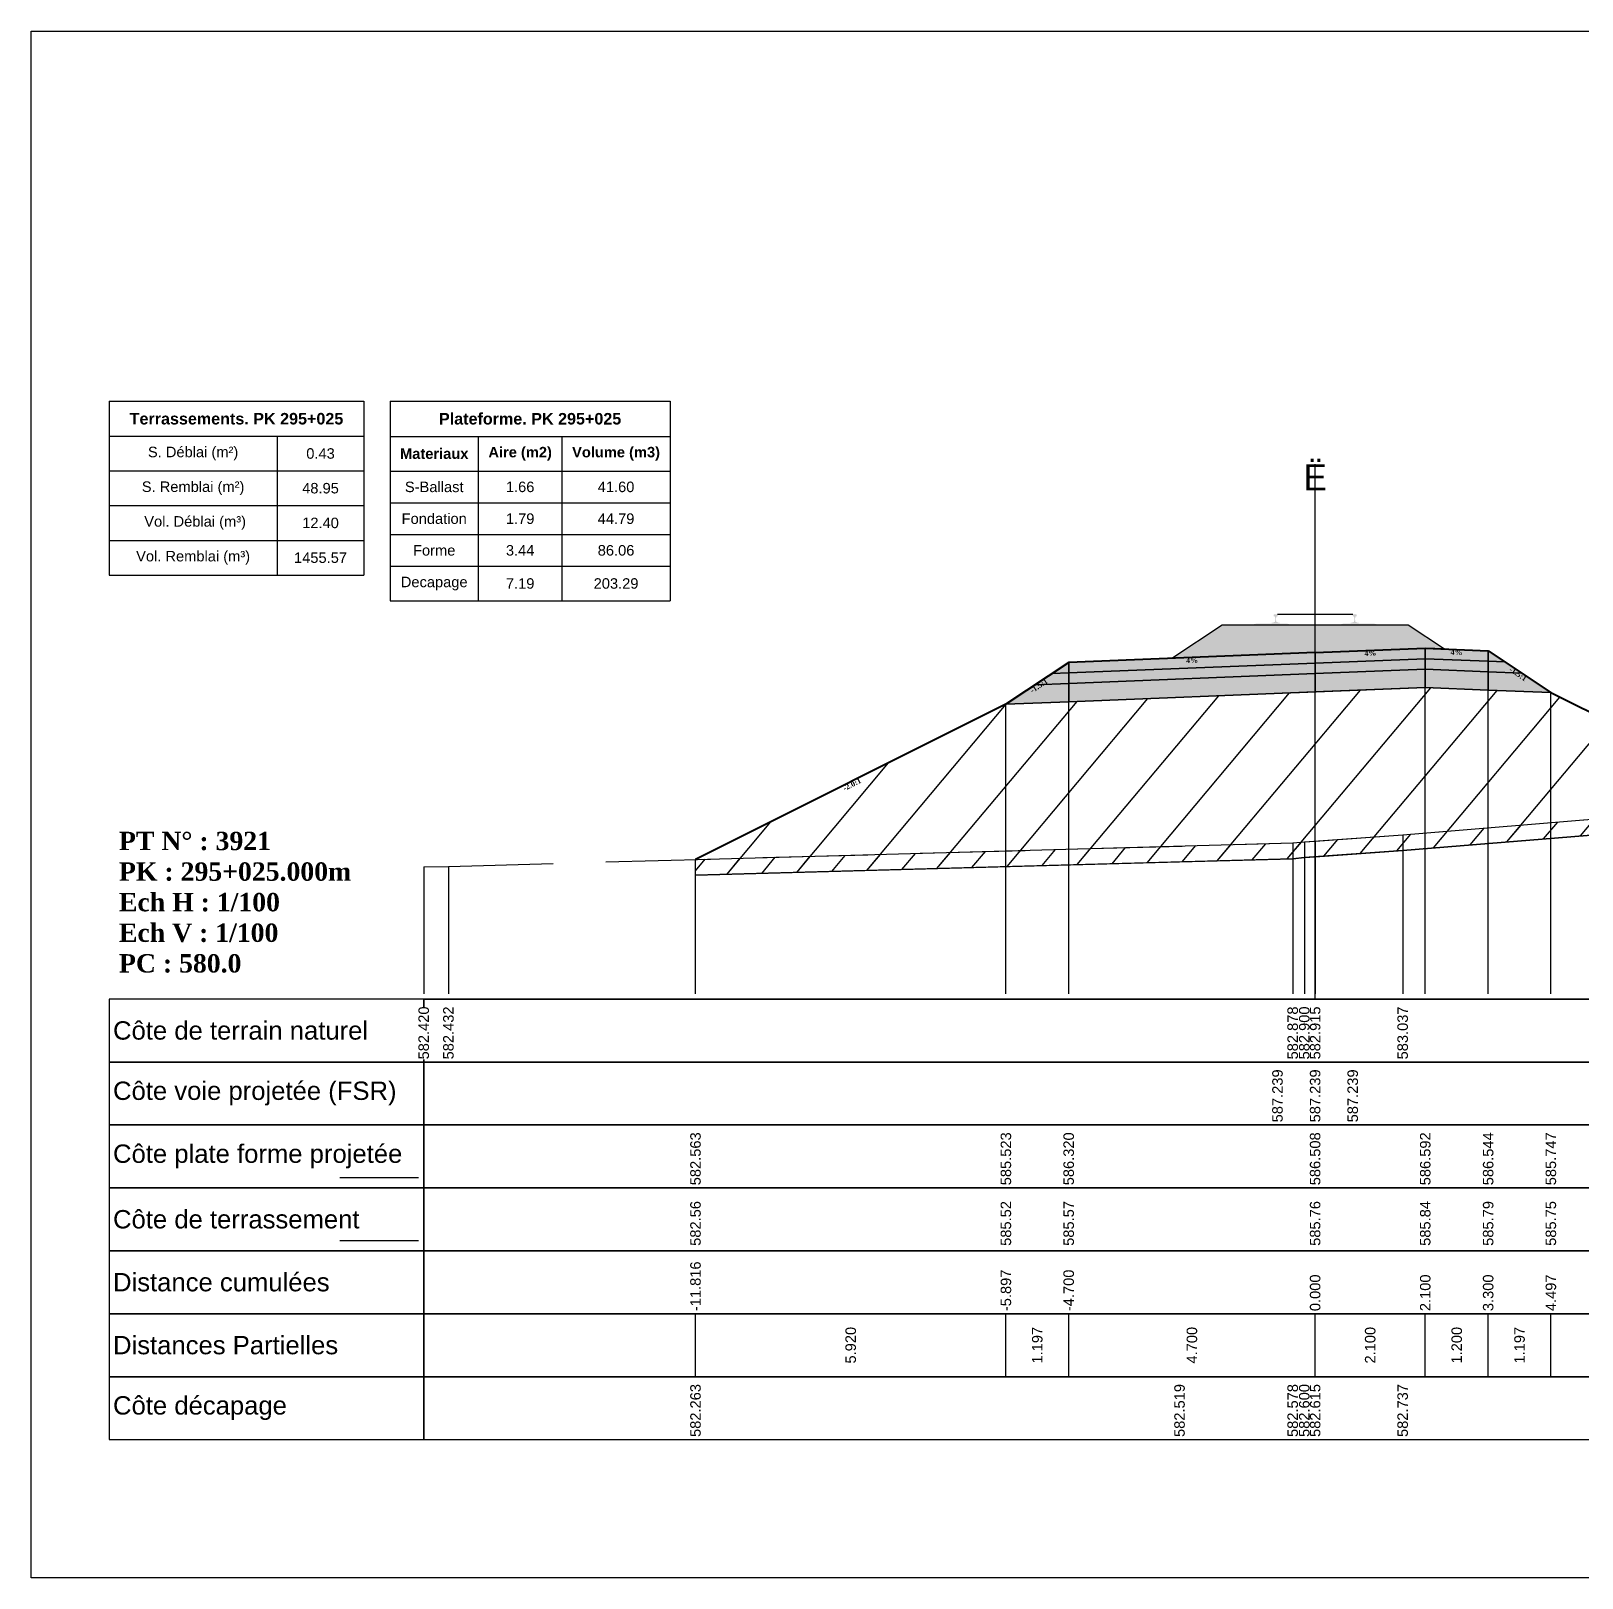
# Model space of a CAD drawing. Header units: millimetres. Extents: x 2762 to 3076, y 916 to 3305.
# Drawn here: x 2873.89 to 2903.47, y 1381.65 to 1411.15 of the extents above; entities that cross this region are included whole.
import ezdxf

# ---------------------------------------------------------------- set-up
doc = ezdxf.new("R2010")
doc.units = ezdxf.units.MM
doc.header["$LTSCALE"] = 2
doc.linetypes.add('CACHE', pattern=[9.525, 6.35, -3.175])
doc.linetypes.add('DASHED', pattern=[0.75, 0.5, -0.25])
for name, color, linetype in [('C-ANNO-TABL', 1, 'Continuous'), ('C-ANNO-TABL-TEXT', 150, 'Continuous'), ('C-ANNO-TABL-TITL', 150, 'Continuous'), ('C-ANNO-TABL-TTBL', 5, 'Continuous'), ('C-ROAD-CORR', 5, 'Continuous'), ('C-ROAD-SCTN', 7, 'Continuous')]:
    doc.layers.add(name, color=color, linetype=linetype)
doc.styles.add('ARIAL', font='arial.ttf')
doc.styles.add('C3D_Etiquette', font='romans.shx')
doc.styles.add('C3D_Profil_Travers', font='romans.shx')
doc.styles.get("Standard").update_dxf_attribs({"font": 'arial.ttf'})

msp = doc.modelspace()

# ---------------------------------------------------------------- hatches: boundary and pattern name
at = {"linetype": 'Continuous', "lineweight": -3}
msp.add_hatch(color=254, dxfattribs=at).paths.add_polyline_path([(2897.162, 1399.64), (2897.162, 1399.825), (2897.277, 1399.846), (2897.625, 1399.846), (2897.625, 1399.851), (2897.551, 1399.851), (2897.551, 1399.861), (2897.552, 1399.862), (2897.554, 1399.863), (2897.555, 1399.863), (2897.575, 1399.865), (2897.578, 1399.865), (2897.581, 1399.866), (2897.609, 1399.877), (2897.612, 1399.878), (2897.613, 1399.879), (2897.614, 1399.881), (2897.615, 1399.885), (2897.616, 1399.892), (2897.617, 1399.901), (2897.618, 1399.912), (2897.618, 1399.935), (2897.617, 1399.951), (2897.617, 1399.958), (2897.616, 1399.964), (2897.615, 1399.968), (2897.615, 1399.97), (2897.614, 1399.973), (2897.613, 1399.975), (2897.612, 1399.977), (2897.611, 1399.978), (2897.61, 1399.979), (2897.594, 1399.984), (2897.592, 1399.986), (2897.591, 1399.987), (2897.59, 1399.988), (2897.59, 1399.991), (2897.59, 1400.009), (2897.591, 1400.013), (2897.592, 1400.016), (2897.594, 1400.018), (2897.596, 1400.019), (2897.599, 1400.021), (2897.6, 1400.021), (2897.604, 1400.022), (2897.608, 1400.022), (2897.611, 1400.023), (2897.615, 1400.023), (2897.62, 1400.023), (2897.623, 1400.023), (2897.626, 1400.023), (2897.63, 1400.023), (2897.633, 1400.023), (2897.637, 1400.023), (2897.642, 1400.023), (2897.645, 1400.022), (2897.649, 1400.022), (2897.653, 1400.021), (2897.654, 1400.021), (2897.656, 1400.019), (2897.659, 1400.018), (2897.661, 1400.016), (2897.662, 1400.013), (2897.662, 1400.009), (2897.662, 1399.991), (2897.662, 1399.988), (2897.662, 1399.987), (2897.661, 1399.986), (2897.659, 1399.984), (2897.643, 1399.979), (2897.642, 1399.978), (2897.64, 1399.977), (2897.639, 1399.975), (2897.639, 1399.973), (2897.638, 1399.97), (2897.637, 1399.968), (2897.637, 1399.964), (2897.636, 1399.958), (2897.635, 1399.951), (2897.635, 1399.935), (2897.635, 1399.912), (2897.636, 1399.901), (2897.637, 1399.892), (2897.638, 1399.885), (2897.639, 1399.881), (2897.64, 1399.879), (2897.641, 1399.878), (2897.643, 1399.877), (2897.672, 1399.866), (2897.675, 1399.865), (2897.678, 1399.865), (2897.698, 1399.863), (2897.699, 1399.863), (2897.7, 1399.862), (2897.701, 1399.861), (2897.701, 1399.851), (2897.627, 1399.851), (2897.627, 1399.846), (2897.831, 1399.846), (2897.963, 1399.815), (2898.797, 1399.815), (2898.928, 1399.846), (2899.132, 1399.846), (2899.132, 1399.851), (2899.058, 1399.851), (2899.058, 1399.861), (2899.059, 1399.862), (2899.061, 1399.863), (2899.062, 1399.863), (2899.082, 1399.865), (2899.085, 1399.865), (2899.088, 1399.866), (2899.116, 1399.877), (2899.119, 1399.878), (2899.12, 1399.879), (2899.121, 1399.881), (2899.122, 1399.885), (2899.123, 1399.892), (2899.124, 1399.901), (2899.125, 1399.912), (2899.125, 1399.935), (2899.124, 1399.951), (2899.124, 1399.958), (2899.123, 1399.964), (2899.122, 1399.968), (2899.122, 1399.97), (2899.121, 1399.973), (2899.12, 1399.975), (2899.119, 1399.977), (2899.118, 1399.978), (2899.117, 1399.979), (2899.101, 1399.984), (2899.099, 1399.986), (2899.098, 1399.987), (2899.097, 1399.988), (2899.097, 1399.991), (2899.097, 1400.009), (2899.098, 1400.013), (2899.099, 1400.016), (2899.101, 1400.018), (2899.103, 1400.019), (2899.106, 1400.021), (2899.107, 1400.021), (2899.111, 1400.022), (2899.115, 1400.022), (2899.118, 1400.023), (2899.122, 1400.023), (2899.127, 1400.023), (2899.13, 1400.023), (2899.133, 1400.023), (2899.137, 1400.023), (2899.14, 1400.023), (2899.144, 1400.023), (2899.149, 1400.023), (2899.152, 1400.022), (2899.156, 1400.022), (2899.16, 1400.021), (2899.161, 1400.021), (2899.163, 1400.019), (2899.166, 1400.018), (2899.168, 1400.016), (2899.169, 1400.013), (2899.169, 1400.009), (2899.169, 1399.991), (2899.169, 1399.988), (2899.169, 1399.987), (2899.168, 1399.986), (2899.166, 1399.984), (2899.15, 1399.979), (2899.149, 1399.978), (2899.147, 1399.977), (2899.146, 1399.975), (2899.146, 1399.973), (2899.145, 1399.97), (2899.144, 1399.968), (2899.144, 1399.964), (2899.143, 1399.958), (2899.142, 1399.951), (2899.142, 1399.935), (2899.142, 1399.912), (2899.143, 1399.901), (2899.144, 1399.892), (2899.145, 1399.885), (2899.146, 1399.881), (2899.147, 1399.879), (2899.148, 1399.878), (2899.15, 1399.877), (2899.179, 1399.866), (2899.182, 1399.865), (2899.185, 1399.865), (2899.205, 1399.863), (2899.206, 1399.863), (2899.207, 1399.862), (2899.208, 1399.861), (2899.208, 1399.851), (2899.134, 1399.851), (2899.134, 1399.846), (2899.482, 1399.846), (2899.597, 1399.825), (2899.597, 1399.64)])
h = msp.add_hatch(dxfattribs=at)
h.set_pattern_fill('GRAVEL', color=252, scale=0.009, style=0)
h.set_pattern_definition([(228.0128, (2895.811781, 1399.41152), (-1.8288, -2.0574), [0.030755, -3.0447435]), (184.96974, (2895.791207, 1399.38866), (2.743199999, 0.228600013), [0.0527764, -5.2248644]), (132.51045, (2895.738629, 1399.384088), (2.286, -2.5146), [0.0372133, -3.684125]), (267.2737, (2895.649475, 1399.326938), (0.2286, 4.572), [0.0480604, -4.7579794]), (292.83365, (2895.647189, 1399.278932), (-1.143, 2.7432), [0.047127, -4.6655827]), (357.2737, (2895.665477, 1399.235498), (-4.572, 0.2286), [0.0480604, -4.7579794]), (37.69424, (2895.713483, 1399.233212), (-2.9718, -2.286), [0.0635574, -6.2921804]), (72.25533, (2895.763775, 1399.272074), (1.6002, 5.0292), [0.0600048, -5.940473]), (121.42957, (2895.782063, 1399.329224), (-1.8288, 2.9718), [0.048223, -4.774099]), (175.23636, (2895.756917, 1399.370372), (2.5146, -0.2286), [0.055054, -2.697654]), (222.39744, (2895.702053, 1399.374944), (-2.7432, -2.5146), [0.071197, -7.0485095]), (138.81407, (2895.87579, 1399.324652), (-1.6002, 1.3716), [0.0243004, -2.405751]), (171.46923, (2895.857501, 1399.340654), (2.9718, -0.4572), [0.0462314, -4.5769175]), (225, (2895.81178, 1399.34751), (-3e-17, -0.2286), [0.032329, -0.29096]), (203.1986, (2895.79578, 1399.374944), (1.143, 0.4572), [0.01741, -1.723556]), (291.8014, (2895.779777, 1399.368086), (-0.2286, 0.6858), [0.024621, -1.206428]), (30.9638, (2895.78892, 1399.345226), (0.6858, 0.4572), [0.039989, -1.292967]), (161.565, (2895.82321, 1399.3658), (0.4572, -0.2286), [0.028916, -0.693981]), (16.38954, (2895.647189, 1399.368086), (2.286, 0.6858), [0.040508, -4.0102944]), (70.34618, (2895.686051, 1399.379516), (-0.9144, -2.5146), [0.033984, -3.3643994]), (293.1986, (2895.82321, 1399.41152), (-0.4572, 1.143), [0.034819, -1.7061465]), (343.61046, (2895.836927, 1399.379516), (-2.286, 0.6858), [0.040508, -4.0102944]), (339.44395, (2895.64719, 1399.226354), (-1.143, 0.4572), [0.039063, -1.914096]), (294.77514, (2895.683765, 1399.212638), (-1.143, 2.5146), [0.0327305, -3.2403234]), (66.8014, (2895.825497, 1399.18292), (0.4572, 1.143), [0.034819, -1.7061465]), (17.35402, (2895.839213, 1399.214924), (-2.9718, -0.9144), [0.0383204, -3.793714]), (69.44395, (2895.713483, 1399.18292), (-0.4572, -1.143), [0.0195316, -1.933628]), (101.3099, (2895.81178, 1399.18292), (-0.2286, 0.9144), [0.011656, -1.1539795]), (165.9638, (2895.809495, 1399.19435), (0.6858, -0.2286), [0.047127, -0.895415]), (186.009, (2895.763775, 1399.20578), (2.286, 0.2286), [0.043674, -4.323723]), (303.69, (2895.78892, 1399.32465), (-0.2286, 0.4572), [0.032969, -0.79126]), (353.15723, (2895.807209, 1399.29722), (3.8862, -0.4572), [0.05756, -5.698441]), (60.9454, (2895.86436, 1399.290362), (-0.9144, -1.6002), [0.023536, -2.330045]), (90, (2895.8758, 1399.31094), (-0.2286, 0.2286), [0.013716, -0.214884]), (120.25644, (2895.759203, 1399.212638), (0.9144, -1.6002), [0.031758, -3.1440547]), (48.0128, (2895.743201, 1399.24007), (1.8288, 2.0574), [0.06151, -3.0139886]), (0, (2895.78435, 1399.2858), (0.2286, 0.2286), [0.059436, -0.169164]), (325.30485, (2895.843785, 1399.28579), (2.286, -1.6002), [0.036145, -3.5783385]), (254.0546, (2895.873503, 1399.265216), (-0.2286, -0.9144), [0.033285, -1.6309485]), (207.64598, (2895.864359, 1399.233212), (-4.3434, -2.286), [0.054193, -5.365122]), (175.42608, (2895.816353, 1399.208066), (-2.9718, 0.2286), [0.0573327, -5.675926])])
h.paths.add_polyline_path([(2895.647, 1399.183), (2896.605, 1399.821), (2900.155, 1399.821), (2900.844, 1399.362), (2900.48, 1399.376)])
h = msp.add_hatch(color=11, dxfattribs=at)
h.paths.add_polyline_path([(2901.68, 1399.128), (2901.68, 1399.328), (2901.999, 1399.115)])
h.paths.add_polyline_path([(2900.48, 1399.176), (2900.48, 1399.376), (2901.68, 1399.328), (2901.68, 1399.128)])
h.paths.add_polyline_path([(2898.38, 1399.092), (2898.38, 1399.292), (2900.48, 1399.376), (2900.48, 1399.176)])
h.paths.add_polyline_path([(2893.68, 1398.904), (2893.68, 1399.104), (2898.38, 1399.292), (2898.38, 1399.092)])
h.paths.add_polyline_path([(2893.36, 1398.891), (2893.68, 1399.104), (2893.68, 1398.904)])
h = msp.add_hatch(color=30, dxfattribs=at)
h.paths.add_polyline_path([(2901.68, 1398.928), (2901.68, 1399.128), (2901.999, 1399.115), (2902.318, 1398.903)])
h.paths.add_polyline_path([(2900.48, 1398.976), (2900.48, 1399.176), (2901.68, 1399.128), (2901.68, 1398.928)])
h.paths.add_polyline_path([(2898.38, 1398.892), (2898.38, 1399.092), (2900.48, 1399.176), (2900.48, 1398.976)])
h.paths.add_polyline_path([(2893.68, 1398.704), (2893.68, 1398.904), (2898.38, 1399.092), (2898.38, 1398.892)])
h.paths.add_polyline_path([(2893.041, 1398.679), (2893.36, 1398.891), (2893.68, 1398.904), (2893.68, 1398.704)])
h = msp.add_hatch(color=83, dxfattribs=at)
h.paths.add_polyline_path([(2901.68, 1398.578), (2901.68, 1398.928), (2902.318, 1398.903), (2902.876, 1398.53)])
h.paths.add_polyline_path([(2900.48, 1398.626), (2900.48, 1398.976), (2901.68, 1398.928), (2901.68, 1398.578)])
h.paths.add_polyline_path([(2898.38, 1398.542), (2898.38, 1398.892), (2900.48, 1398.976), (2900.48, 1398.626)])
h.paths.add_polyline_path([(2893.68, 1398.354), (2893.68, 1398.704), (2898.38, 1398.892), (2898.38, 1398.542)])
h.paths.add_polyline_path([(2892.483, 1398.306), (2893.041, 1398.679), (2893.68, 1398.704), (2893.68, 1398.354)])
h = msp.add_hatch(dxfattribs=at)
h.set_pattern_fill('_U', color=3, angle=50, style=0, pattern_type=0)
h.set_pattern_definition([(50, (2910.4439, 1396.3684), (-0.766044, 0.642788), [])])
h.paths.add_polyline_path([(2910.444, 1396.368), (2910.52, 1396.675), (2910.52, 1396.375)])
h.paths.add_polyline_path([(2886.563, 1395.047), (2886.563, 1395.347), (2892.483, 1398.306), (2900.48, 1398.626), (2902.876, 1398.53), (2907.14, 1396.399), (2908.64, 1396.339), (2908.748, 1396.23), (2900.049, 1395.52), (2898.173, 1395.384), (2897.952, 1395.362)])
h = msp.add_hatch(dxfattribs=at)
h.set_pattern_fill('_U', color=150, scale=0.5, angle=50, style=0, pattern_type=0)
h.set_pattern_definition([(50, (2910.4439, 1396.36836), (-0.383022, 0.321394), [])])
h.paths.add_polyline_path([(2910.444, 1396.368), (2910.52, 1396.675), (2910.52, 1396.375)])
h.paths.add_polyline_path([(2907.14, 1396.399), (2910.52, 1396.675), (2910.444, 1396.368), (2908.748, 1396.23), (2908.64, 1396.339)])
h.paths.add_polyline_path([(2886.563, 1395.047), (2886.563, 1395.347), (2897.952, 1395.662), (2898.173, 1395.684), (2900.049, 1395.82), (2907.14, 1396.399), (2908.64, 1396.339), (2908.748, 1396.23), (2900.049, 1395.52), (2898.173, 1395.384), (2897.952, 1395.362)])

# ---------------------------------------------------------------- linework, layer by layer
at = {"color": 7, "linetype": 'Continuous', "lineweight": -3}
for p, q in [((2898.38, 1392.684), (2898.38, 1402.884)), ((2881.379, 1392.684), (2915.381, 1392.684)), ((2886.563, 1385.484), (2886.563, 1386.684)), ((2892.483, 1385.484), (2892.483, 1386.684)), ((2892.483, 1385.484), (2892.483, 1386.684)), ((2893.68, 1385.484), (2893.68, 1386.684)), ((2893.68, 1385.484), (2893.68, 1386.684)), ((2898.38, 1385.484), (2898.38, 1386.684)), ((2898.38, 1385.484), (2898.38, 1386.684)), ((2900.48, 1385.484), (2900.48, 1386.684)), ((2900.48, 1385.484), (2900.48, 1386.684)), ((2901.68, 1385.484), (2901.68, 1386.684)), ((2901.68, 1385.484), (2901.68, 1386.684)), ((2902.876, 1385.484), (2902.876, 1386.684)), ((2902.876, 1385.484), (2902.876, 1386.684))]:
    msp.add_line(p, q, dxfattribs=at)
at = {"color": 251, "linetype": 'Continuous', "lineweight": -3}
for p, q in [((2895.647, 1399.183), (2896.605, 1399.821)), ((2896.605, 1399.821), (2900.155, 1399.821)), ((2900.155, 1399.821), (2900.844, 1399.362)), ((2900.48, 1399.376), (2895.647, 1399.183)), ((2898.38, 1399.292), (2900.48, 1399.376)), ((2900.844, 1399.362), (2900.48, 1399.376)), ((2900.48, 1399.176), (2900.48, 1399.376)), ((2900.48, 1399.376), (2901.68, 1399.328)), ((2900.48, 1399.376), (2900.48, 1399.176)), ((2893.36, 1398.891), (2893.68, 1399.104)), ((2893.68, 1399.104), (2898.38, 1399.292)), ((2893.68, 1398.904), (2893.68, 1399.104)), ((2893.68, 1399.104), (2893.68, 1398.904)), ((2898.38, 1399.092), (2893.68, 1398.904)), ((2898.38, 1399.092), (2898.38, 1399.292)), ((2898.38, 1399.292), (2898.38, 1399.092)), ((2900.48, 1399.176), (2898.38, 1399.092)), ((2901.68, 1399.128), (2900.48, 1399.176)), ((2901.68, 1399.128), (2901.68, 1399.328)), ((2901.68, 1399.328), (2901.999, 1399.115)), ((2901.68, 1399.328), (2901.68, 1399.128)), ((2901.999, 1399.115), (2901.68, 1399.128)), ((2893.68, 1398.904), (2893.36, 1398.891))]:
    msp.add_line(p, q, dxfattribs=at)
at = {"color": 53, "linetype": 'Continuous', "lineweight": -3}
for p, q in [((2893.68, 1398.904), (2898.38, 1399.092)), ((2898.38, 1399.092), (2900.48, 1399.176)), ((2898.38, 1398.892), (2898.38, 1399.092)), ((2898.38, 1399.092), (2898.38, 1398.892)), ((2900.48, 1398.976), (2900.48, 1399.176)), ((2900.48, 1399.176), (2901.68, 1399.128)), ((2900.48, 1399.176), (2900.48, 1398.976)), ((2901.68, 1398.928), (2901.68, 1399.128)), ((2901.68, 1399.128), (2901.999, 1399.115)), ((2901.68, 1399.128), (2901.68, 1398.928)), ((2901.999, 1399.115), (2902.318, 1398.903)), ((2893.041, 1398.679), (2893.36, 1398.891)), ((2893.36, 1398.891), (2893.68, 1398.904)), ((2893.68, 1398.704), (2893.68, 1398.904)), ((2893.68, 1398.904), (2893.68, 1398.704)), ((2898.38, 1398.892), (2893.68, 1398.704)), ((2893.68, 1398.704), (2898.38, 1398.892)), ((2900.48, 1398.976), (2898.38, 1398.892)), ((2898.38, 1398.892), (2900.48, 1398.976)), ((2898.38, 1398.542), (2898.38, 1398.892)), ((2898.38, 1398.892), (2898.38, 1398.542)), ((2901.68, 1398.928), (2900.48, 1398.976)), ((2900.48, 1398.626), (2900.48, 1398.976)), ((2900.48, 1398.976), (2901.68, 1398.928)), ((2900.48, 1398.976), (2900.48, 1398.626)), ((2902.318, 1398.903), (2901.68, 1398.928)), ((2901.68, 1398.578), (2901.68, 1398.928)), ((2901.68, 1398.928), (2902.318, 1398.903)), ((2901.68, 1398.928), (2901.68, 1398.578)), ((2902.318, 1398.903), (2902.876, 1398.53)), ((2892.483, 1398.306), (2893.041, 1398.679)), ((2893.68, 1398.704), (2893.041, 1398.679)), ((2893.041, 1398.679), (2893.68, 1398.704)), ((2893.68, 1398.354), (2893.68, 1398.704)), ((2893.68, 1398.704), (2893.68, 1398.354)), ((2898.38, 1398.542), (2893.68, 1398.354)), ((2900.48, 1398.626), (2898.38, 1398.542)), ((2901.68, 1398.578), (2900.48, 1398.626)), ((2902.876, 1398.53), (2901.68, 1398.578)), ((2893.68, 1398.354), (2892.483, 1398.306))]:
    msp.add_line(p, q, dxfattribs=at)
at = {"color": 253, "linetype": 'Continuous', "lineweight": -3}
for p, q in [((2892.483, 1398.306), (2900.48, 1398.626)), ((2900.48, 1398.626), (2902.876, 1398.53)), ((2902.876, 1398.53), (2907.14, 1396.399)), ((2886.563, 1395.347), (2892.483, 1398.306)), ((2900.049, 1395.82), (2907.14, 1396.399)), ((2908.748, 1396.23), (2900.049, 1395.52)), ((2908.748, 1396.23), (2900.049, 1395.52)), ((2898.173, 1395.684), (2900.049, 1395.82)), ((2886.563, 1395.347), (2897.952, 1395.662)), ((2897.952, 1395.662), (2898.173, 1395.684)), ((2900.049, 1395.52), (2898.173, 1395.384)), ((2900.049, 1395.52), (2898.173, 1395.384)), ((2897.952, 1395.362), (2886.563, 1395.047)), ((2897.952, 1395.362), (2886.563, 1395.047)), ((2886.563, 1395.047), (2886.563, 1395.347)), ((2886.563, 1395.047), (2886.563, 1395.347)), ((2898.173, 1395.384), (2897.952, 1395.362)), ((2898.173, 1395.384), (2897.952, 1395.362))]:
    msp.add_line(p, q, dxfattribs=at)
at = {"color": 8, "linetype": 'CACHE', "lineweight": -3}
for p, q in [((2898.38, 1392.784), (2898.38, 1398.542)), ((2898.38, 1392.784), (2898.38, 1398.542)), ((2900.48, 1392.784), (2900.48, 1398.626)), ((2901.68, 1392.784), (2901.68, 1398.578)), ((2902.876, 1392.784), (2902.876, 1398.53)), ((2892.483, 1392.784), (2892.483, 1398.306)), ((2893.68, 1392.784), (2893.68, 1398.354)), ((2886.563, 1392.784), (2886.563, 1395.347))]:
    msp.add_line(p, q, dxfattribs=at)
at = {"color": 105, "linetype": 'DASHED', "lineweight": -3, "ltscale": 2}
for p, q in [((2900.049, 1395.82), (2914.764, 1397.021)), ((2898.38, 1395.699), (2900.049, 1395.82)), ((2881.851, 1395.216), (2897.952, 1395.662)), ((2897.952, 1395.662), (2898.173, 1395.684)), ((2898.173, 1395.684), (2898.38, 1395.699)), ((2881.38, 1395.204), (2881.851, 1395.216))]:
    msp.add_line(p, q, dxfattribs=at)
at = {"color": 6, "linetype": 'Continuous', "lineweight": -3}
for p, q in [((2900.049, 1395.52), (2905.884, 1395.996)), ((2898.38, 1395.399), (2900.049, 1395.52)), ((2886.563, 1395.047), (2895.794, 1395.302)), ((2895.794, 1395.302), (2897.952, 1395.362)), ((2897.952, 1395.362), (2898.173, 1395.384)), ((2898.173, 1395.384), (2898.38, 1395.399))]:
    msp.add_line(p, q, dxfattribs=at)
at = {"color": 98, "linetype": 'CACHE', "lineweight": -3}
for p, q in [((2900.049, 1395.82), (2900.049, 1392.784)), ((2897.952, 1395.662), (2897.952, 1392.784)), ((2898.173, 1395.684), (2898.173, 1392.784)), ((2898.38, 1395.699), (2898.38, 1392.784)), ((2881.38, 1395.204), (2881.38, 1392.784)), ((2881.851, 1395.216), (2881.851, 1392.784))]:
    msp.add_line(p, q, dxfattribs=at)
at = {"color": 154, "linetype": 'Continuous', "lineweight": -3}
msp.add_line((2879.779, 1389.284), (2881.279, 1389.284), dxfattribs=at)
at = {"color": 1, "linetype": 'Continuous', "lineweight": -3}
msp.add_line((2879.779, 1388.084), (2881.279, 1388.084), dxfattribs=at)
at = {"color": 7, "linetype": 'Continuous', "lineweight": -3}
for points in [[(2881.379, 1391.484), (2881.379, 1392.684), (2875.379, 1392.684), (2875.379, 1391.484)], [(2881.379, 1391.484), (2915.381, 1391.484), (2915.381, 1392.684), (2881.379, 1392.684)], [(2881.379, 1390.284), (2881.379, 1391.484), (2875.379, 1391.484), (2875.379, 1390.284)], [(2881.379, 1390.284), (2915.381, 1390.284), (2915.381, 1391.484), (2881.379, 1391.484)], [(2881.379, 1389.084), (2881.379, 1390.284), (2875.379, 1390.284), (2875.379, 1389.084)], [(2881.379, 1389.084), (2915.381, 1389.084), (2915.381, 1390.284), (2881.379, 1390.284)], [(2881.379, 1387.884), (2881.379, 1389.084), (2875.379, 1389.084), (2875.379, 1387.884)], [(2881.379, 1387.884), (2915.381, 1387.884), (2915.381, 1389.084), (2881.379, 1389.084)], [(2881.379, 1386.684), (2881.379, 1387.884), (2875.379, 1387.884), (2875.379, 1386.684)], [(2881.379, 1386.684), (2915.381, 1386.684), (2915.381, 1387.884), (2881.379, 1387.884)], [(2881.379, 1385.484), (2881.379, 1386.684), (2875.379, 1386.684), (2875.379, 1385.484)], [(2881.379, 1385.484), (2915.381, 1385.484), (2915.381, 1386.684), (2881.379, 1386.684)], [(2881.379, 1384.284), (2881.379, 1385.484), (2875.379, 1385.484), (2875.379, 1384.284)], [(2881.379, 1384.284), (2915.381, 1384.284), (2915.381, 1385.484), (2881.379, 1385.484)]]:
    msp.add_3dface(points, dxfattribs=at)
at = {"layer": 'C-ANNO-TABL', "color": 7, "linetype": 'Continuous', "lineweight": -3}
for p, q in [((2875.379, 1403.419), (2878.583, 1403.419)), ((2878.583, 1403.419), (2880.238, 1403.419)), ((2878.583, 1403.419), (2878.583, 1402.757)), ((2880.738, 1403.416), (2882.42, 1403.416)), ((2882.42, 1403.416), (2884.016, 1403.416)), ((2882.42, 1403.416), (2882.42, 1402.754)), ((2884.016, 1403.416), (2886.078, 1403.416)), ((2884.016, 1403.416), (2884.016, 1402.754)), ((2875.379, 1402.757), (2878.583, 1402.757)), ((2878.583, 1402.757), (2880.238, 1402.757)), ((2878.583, 1402.757), (2878.583, 1402.095)), ((2880.738, 1402.754), (2882.42, 1402.754)), ((2882.42, 1402.754), (2884.016, 1402.754)), ((2882.42, 1402.754), (2882.42, 1402.147)), ((2884.016, 1402.754), (2886.078, 1402.754)), ((2884.016, 1402.754), (2884.016, 1402.147)), ((2875.379, 1402.095), (2878.583, 1402.095)), ((2878.583, 1402.095), (2880.238, 1402.095)), ((2878.583, 1402.095), (2878.583, 1401.432)), ((2880.738, 1402.147), (2882.42, 1402.147)), ((2882.42, 1402.147), (2884.016, 1402.147)), ((2882.42, 1402.147), (2882.42, 1401.543)), ((2884.016, 1402.147), (2886.078, 1402.147)), ((2884.016, 1402.147), (2884.016, 1401.543)), ((2875.379, 1401.432), (2878.583, 1401.432)), ((2878.583, 1401.432), (2880.238, 1401.432)), ((2878.583, 1401.432), (2878.583, 1400.77)), ((2880.738, 1401.543), (2882.42, 1401.543)), ((2882.42, 1401.543), (2884.016, 1401.543)), ((2882.42, 1401.543), (2882.42, 1400.939)), ((2884.016, 1401.543), (2886.078, 1401.543)), ((2884.016, 1401.543), (2884.016, 1400.939)), ((2880.738, 1400.939), (2882.42, 1400.939)), ((2882.42, 1400.939), (2884.016, 1400.939)), ((2882.42, 1400.939), (2882.42, 1400.28)), ((2884.016, 1400.939), (2886.078, 1400.939)), ((2884.016, 1400.939), (2884.016, 1400.28))]:
    msp.add_line(p, q, dxfattribs=at)
at = {"layer": 'C-ANNO-TABL-TTBL', "color": 7, "linetype": 'Continuous', "lineweight": -3}
for p, q in [((2875.379, 1404.084), (2880.238, 1404.084)), ((2875.379, 1404.084), (2875.379, 1403.419)), ((2880.238, 1404.084), (2880.238, 1403.419)), ((2880.738, 1404.084), (2886.078, 1404.084)), ((2880.738, 1404.084), (2880.738, 1403.416)), ((2886.078, 1404.084), (2886.078, 1403.416)), ((2875.379, 1403.419), (2875.379, 1402.757)), ((2880.238, 1403.419), (2880.238, 1402.757)), ((2880.738, 1403.416), (2880.738, 1402.754)), ((2886.078, 1403.416), (2886.078, 1402.754)), ((2875.379, 1402.757), (2875.379, 1402.095)), ((2880.238, 1402.757), (2880.238, 1402.095)), ((2880.738, 1402.754), (2880.738, 1402.147)), ((2886.078, 1402.754), (2886.078, 1402.147)), ((2875.379, 1402.095), (2875.379, 1401.432)), ((2880.238, 1402.095), (2880.238, 1401.432)), ((2880.738, 1402.147), (2880.738, 1401.543)), ((2886.078, 1402.147), (2886.078, 1401.543)), ((2875.379, 1401.432), (2875.379, 1400.77)), ((2880.238, 1401.432), (2880.238, 1400.77)), ((2880.738, 1401.543), (2880.738, 1400.939)), ((2886.078, 1401.543), (2886.078, 1400.939)), ((2880.738, 1400.939), (2880.738, 1400.28)), ((2886.078, 1400.939), (2886.078, 1400.28)), ((2875.379, 1400.77), (2878.583, 1400.77)), ((2878.583, 1400.77), (2880.238, 1400.77)), ((2880.738, 1400.28), (2882.42, 1400.28)), ((2882.42, 1400.28), (2884.016, 1400.28)), ((2884.016, 1400.28), (2886.078, 1400.28))]:
    msp.add_line(p, q, dxfattribs=at)
at = {"layer": 'C-ROAD-CORR', "color": 1, "linetype": 'Continuous', "lineweight": 40}
for p, q in [((2898.38, 1399.292), (2900.48, 1399.376)), ((2900.48, 1399.376), (2901.68, 1399.328)), ((2893.68, 1399.104), (2892.483, 1398.306)), ((2898.38, 1399.292), (2893.68, 1399.104)), ((2901.68, 1399.328), (2902.876, 1398.53)), ((2902.876, 1398.53), (2907.14, 1396.399)), ((2892.483, 1398.306), (2886.563, 1395.347))]:
    msp.add_line(p, q, dxfattribs=at)
at = {"layer": 'C-ROAD-CORR', "color": 102, "linetype": 'Continuous', "lineweight": -3, "ltscale": 0.5}
for p, q in [((2898.38, 1398.542), (2893.68, 1398.354)), ((2898.38, 1398.542), (2900.48, 1398.626)), ((2900.48, 1398.626), (2901.68, 1398.578)), ((2901.68, 1398.578), (2902.876, 1398.53)), ((2893.68, 1398.354), (2892.483, 1398.306))]:
    msp.add_line(p, q, dxfattribs=at)
at = {"layer": 'C-ROAD-SCTN', "color": 154, "linetype": 'Continuous', "lineweight": -3}
for p, q in [((2897.662, 1400.023), (2898.38, 1400.023)), ((2898.38, 1400.023), (2899.097, 1400.023)), ((2898.38, 1399.292), (2900.48, 1399.376)), ((2900.48, 1399.376), (2901.68, 1399.328)), ((2892.483, 1398.306), (2893.68, 1399.104)), ((2893.68, 1399.104), (2898.38, 1399.292)), ((2901.68, 1399.328), (2902.876, 1398.53)), ((2902.876, 1398.53), (2907.14, 1396.399)), ((2886.563, 1395.347), (2892.483, 1398.306))]:
    msp.add_line(p, q, dxfattribs=at)
at = {"layer": 'C-ROAD-SCTN', "color": 140, "linetype": 'Continuous', "lineweight": -3}
for p, q in [((2895.647, 1399.183), (2896.605, 1399.821)), ((2896.605, 1399.821), (2896.648, 1399.821)), ((2896.648, 1399.821), (2898.38, 1399.821)), ((2898.38, 1399.821), (2900.111, 1399.821)), ((2900.111, 1399.821), (2900.155, 1399.821)), ((2900.155, 1399.821), (2900.844, 1399.362))]:
    msp.add_line(p, q, dxfattribs=at)
at = {"layer": 'C-ROAD-SCTN', "color": 1, "linetype": 'Continuous', "lineweight": -3}
for p, q in [((2893.68, 1398.354), (2898.38, 1398.542)), ((2898.38, 1398.542), (2900.48, 1398.626)), ((2900.48, 1398.626), (2901.68, 1398.578)), ((2901.68, 1398.578), (2902.876, 1398.53)), ((2902.876, 1398.53), (2907.14, 1396.399)), ((2886.563, 1395.347), (2892.483, 1398.306)), ((2892.483, 1398.306), (2893.68, 1398.354))]:
    msp.add_line(p, q, dxfattribs=at)

# ---------------------------------------------------------------- texts
at = {"color": 7, "linetype": 'Continuous', "lineweight": -3}
for s, insert, char_height, attachment_point, style in [('{\\fWingdings|b0|i0|c2|p0;Ë}', (2898.38, 1402.384), 0.5, 8, 'C3D_Profil_Travers'), ('{\\fTimes New Roman|b1|i0|c0|p18;PT N° : 3921\\PPK : 295+025.000m\\PEch H : 1/100\\PEch V : 1/100\\PPC : 580.0}', (2875.568, 1393.184), 0.35, 7, 'C3D_Profil_Travers'), ('{\\fArial|b0|i0|c0|p34;Côte de terrain naturel}', (2875.454, 1392.084), 0.35, 4, 'C3D_Etiquette'), ('{\\fArial|b0|i0|c0|p34;Côte plate forme projetée}', (2875.454, 1389.684), 0.35, 4, 'C3D_Etiquette'), ('{\\fArial|b0|i0|c0|p34;Côte de terrassement}', (2875.454, 1388.484), 0.35, 4, 'C3D_Etiquette'), ('{\\fArial|b0|i0|c0|p34;Distance cumulées}', (2875.454, 1387.284), 0.35, 4, 'C3D_Etiquette'), ('{\\fArial|b0|i0|c0|p34;Distances Partielles}', (2875.454, 1386.084), 0.35, 4, 'C3D_Etiquette'), ('{\\fArial|b0|i0|c0|p34;Côte décapage}', (2875.454, 1384.884), 0.35, 4, 'C3D_Etiquette')]:
    msp.add_mtext(s, dxfattribs=dict(at, insert=insert, char_height=char_height, attachment_point=attachment_point, style=style))
at = {"color": 7, "linetype": 'Continuous', "lineweight": -3, "char_height": 0.1, "attachment_point": 2, "style": 'C3D_Etiquette'}
for s, insert, width, rotation in [('{\\fTimes New Roman|b1|i0|c0|p18;4%}', (2899.43, 1399.33), 0.37094, 2.2906), ('{\\fTimes New Roman|b1|i0|c0|p18;4%}', (2901.079, 1399.348), 0.42071, 357.7094), ('{\\fTimes New Roman|b1|i0|c0|p18;4%}', (2896.03, 1399.194), 0.42071, 2.2906), ('{\\fTimes New Roman|b1|i0|c0|p18;-1.5:1}', (2893.083, 1398.702), 0.34598, 33.6901), ('{\\fTimes New Roman|b1|i0|c0|p18;-1.5:1}', (2902.276, 1398.926), 0.34598, 326.3099), ('{\\fTimes New Roman|b1|i0|c0|p18;-2.0:1}', (2889.525, 1396.823), 0.34598, 26.5651)]:
    msp.add_mtext(s, dxfattribs=dict(at, insert=insert, width=width, rotation=rotation))
at = {"color": 7, "linetype": 'Continuous', "lineweight": -3, "insert": (2875.454, 1390.884), "char_height": 0.35, "attachment_point": 4}
msp.add_mtext('{\\fArial|b0|i0|c0|p34;Côte voie projetée (FSR)}', dxfattribs=at)
at = {"color": 7, "linetype": 'Continuous', "lineweight": -3, "char_height": 0.2, "rotation": 90, "style": 'C3D_Profil_Travers'}
for s, insert, attachment_point in [('{\\fArial|b0|i0|c0|p34;582.56}', (2886.563, 1387.979), 4), ('{\\fArial|b0|i0|c0|p34;585.52}', (2892.483, 1387.979), 4), ('{\\fArial|b0|i0|c0|p34;585.57}', (2893.68, 1387.979), 4), ('{\\fArial|b0|i0|c0|p34;585.76}', (2898.38, 1387.979), 4), ('{\\fArial|b0|i0|c0|p34;585.84}', (2900.48, 1387.979), 4), ('{\\fArial|b0|i0|c0|p34;585.79}', (2901.68, 1387.979), 4), ('{\\fArial|b0|i0|c0|p34;585.75}', (2902.876, 1387.979), 4), ('{\\fArial|b0|i0|c0|p34;5.920}', (2889.523, 1386.084), 5), ('{\\fArial|b0|i0|c0|p34;1.197}', (2893.081, 1386.084), 5), ('{\\fArial|b0|i0|c0|p34;4.700}', (2896.03, 1386.084), 5), ('{\\fArial|b0|i0|c0|p34;2.100}', (2899.43, 1386.084), 5), ('{\\fArial|b0|i0|c0|p34;1.200}', (2901.08, 1386.084), 5), ('{\\fArial|b0|i0|c0|p34;1.197}', (2902.278, 1386.084), 5)]:
    msp.add_mtext(s, dxfattribs=dict(at, insert=insert, attachment_point=attachment_point))
at = {"layer": 'C-ANNO-TABL-TEXT', "color": 7, "linetype": 'Continuous', "lineweight": -3, "char_height": 0.2, "attachment_point": 5, "style": 'ARIAL'}
for s, insert in [('{\\fArial|b0|i0|c0|p34;\\C7;0.43}', (2879.411, 1403.088)), ('{\\fArial|b0|i0|c0|p34;\\C7;48.95}', (2879.411, 1402.426)), ('{\\fArial|b0|i0|c0|p34;\\C7;S-Ballast}', (2881.579, 1402.451)), ('{\\fArial|b0|i0|c0|p34;\\C7;1.66}', (2883.218, 1402.451)), ('{\\C18;\\c0;41.60}', (2885.047, 1402.451)), ('{\\fArial|b0|i0|c0|p34;\\C7;12.40}', (2879.411, 1401.764)), ('{\\fArial|b0|i0|c0|p34;\\C7;Fondation}', (2881.579, 1401.845)), ('{\\fArial|b0|i0|c0|p34;\\C7;1.79}', (2883.218, 1401.845)), ('{\\C18;\\c0;44.79}', (2885.047, 1401.845)), ('{\\fArial|b0|i0|c0|p34;\\C7;1455.57}', (2879.411, 1401.101)), ('{\\fArial|b0|i0|c0|p34;\\C7;Forme}', (2881.579, 1401.241)), ('{\\fArial|b0|i0|c0|p34;\\C7;3.44}', (2883.218, 1401.241)), ('{\\C18;\\c0;86.06}', (2885.047, 1401.241)), ('{\\fArial|b0|i0|c0|p34;\\C7;Decapage}', (2881.579, 1400.609)), ('{\\fArial|b0|i0|c0|p34;\\C7;7.19}', (2883.218, 1400.609)), ('{\\C18;\\c0;203.29}', (2885.047, 1400.609))]:
    msp.add_mtext(s, dxfattribs=dict(at, insert=insert))
at = {"layer": 'C-ANNO-TABL-TITL', "color": 7, "linetype": 'Continuous', "lineweight": -3, "attachment_point": 5, "style": 'ARIAL'}
for s, insert, char_height in [('{\\fArial|b1|i0|c0|p34;\\C7;Terrassements. PK 295+025}', (2877.808, 1403.751), 0.22), ('{\\fArial|b1|i0|c0|p34;\\C18;\\c0;Plateforme. PK 295+025}', (2883.408, 1403.75), 0.22), ('{\\fArial|b0|i0|c0|p34;\\C7;S. Déblai (m²) }', (2876.981, 1403.088), 0.2), ('{\\fArial|b1|i0|c0|p34;\\C7;Materiaux   }', (2881.579, 1403.085), 0.2), ('{\\fArial|b1|i0|c0|p34;\\C7;Aire (m2)}', (2883.218, 1403.085), 0.2), ('{\\fArial|b1|i0|c0|p34;\\C7;Volume (m3)}', (2885.047, 1403.085), 0.2), ('{\\fArial|b0|i0|c0|p34;\\C7;S. Remblai (m²) }', (2876.981, 1402.426), 0.2), ('{\\fArial|b0|i0|c0|p34;\\C7; Vol. Déblai (m³) }', (2876.981, 1401.764), 0.2), ('{\\fArial|b0|i0|c0|p34;\\C7;Vol. Remblai (m³)}', (2876.981, 1401.101), 0.2)]:
    msp.add_mtext(s, dxfattribs=dict(at, insert=insert, char_height=char_height))

# ---------------------------------------------------------------- next in the draw order: texts
at = {"color": 7, "linetype": 'Continuous', "lineweight": -3, "char_height": 0.2, "attachment_point": 4, "rotation": 90, "style": 'C3D_Profil_Travers', "bg_fill": 3, "box_fill_scale": 1.000375, "bg_fill_color": 256, "bg_fill_true_color": 13158600, "bg_fill_transparency": 0}
for s, insert, width in [('{\\fArial|b0|i0|c0|p34;582.420}', (2881.38, 1391.534), 0.99484), ('{\\fArial|b0|i0|c0|p34;582.432}', (2881.851, 1391.534), 0.99347), ('{\\fArial|b0|i0|c0|p34;582.878}', (2897.952, 1391.534), 0.99595), ('{\\fArial|b0|i0|c0|p34;583.037}', (2900.049, 1391.534), 0.99553), ('{\\fArial|b0|i0|c0|p34;587.239}', (2897.662, 1390.334), 0.99595), ('{\\fArial|b0|i0|c0|p34;587.239}', (2898.38, 1390.334), 0.99595), ('{\\fArial|b0|i0|c0|p34;587.239}', (2899.097, 1390.334), 0.99595), ('{\\fArial|b0|i0|c0|p34;582.563}', (2886.563, 1389.134), 0.99553), ('{\\fArial|b0|i0|c0|p34;585.523}', (2892.483, 1389.134), 0.99553), ('{\\fArial|b0|i0|c0|p34;586.320}', (2893.68, 1389.134), 0.99484), ('{\\fArial|b0|i0|c0|p34;586.508}', (2898.38, 1389.134), 0.99595), ('{\\fArial|b0|i0|c0|p34;586.592}', (2900.48, 1389.134), 0.99347), ('{\\fArial|b0|i0|c0|p34;586.544}', (2901.68, 1389.134), 0.99471), ('{\\fArial|b0|i0|c0|p34;585.747}', (2902.876, 1389.134), 0.99553), ('{\\fArial|b0|i0|c0|p34;\\C256;-11.816}', (2886.563, 1386.734), 0.93518), ('{\\fArial|b0|i0|c0|p34;\\C256;-5.897}', (2892.483, 1386.734), 0.77838), ('{\\fArial|b0|i0|c0|p34;\\C256;-4.700}', (2893.68, 1386.734), 0.77769), ('{\\fArial|b0|i0|c0|p34;\\C256;0.000}', (2898.38, 1386.734), 0.68096), ('{\\fArial|b0|i0|c0|p34;\\C256;2.100}', (2900.48, 1386.734), 0.6844), ('{\\fArial|b0|i0|c0|p34;\\C256;3.300}', (2901.68, 1386.734), 0.68082), ('{\\fArial|b0|i0|c0|p34;\\C256;4.497}', (2902.876, 1386.734), 0.68978), ('{\\fArial|b0|i0|c0|p34;582.263}', (2886.563, 1384.334), 0.99553), ('{\\fArial|b0|i0|c0|p34;582.519}', (2895.794, 1384.334), 0.99595), ('{\\fArial|b0|i0|c0|p34;582.578}', (2897.952, 1384.334), 0.99595), ('{\\fArial|b0|i0|c0|p34;582.737}', (2900.049, 1384.334), 0.99553)]:
    msp.add_mtext(s, dxfattribs=dict(at, insert=insert, width=width))

# ---------------------------------------------------------------- next in the draw order: texts
at = {"color": 7, "linetype": 'Continuous', "lineweight": -3, "char_height": 0.2, "width": 0.99484, "attachment_point": 4, "rotation": 90, "style": 'C3D_Profil_Travers', "bg_fill": 3, "box_fill_scale": 1.000375, "bg_fill_color": 256, "bg_fill_true_color": 13158600, "bg_fill_transparency": 0}
for s, insert in [('{\\fArial|b0|i0|c0|p34;582.900}', (2898.173, 1391.534)), ('{\\fArial|b0|i0|c0|p34;582.600}', (2898.173, 1384.334))]:
    msp.add_mtext(s, dxfattribs=dict(at, insert=insert))

# ---------------------------------------------------------------- next in the draw order: texts
at = {"color": 7, "linetype": 'Continuous', "lineweight": -3, "char_height": 0.2, "width": 0.99705, "attachment_point": 4, "rotation": 90, "style": 'C3D_Profil_Travers', "bg_fill": 3, "box_fill_scale": 1.000375, "bg_fill_color": 256, "bg_fill_true_color": 13158600, "bg_fill_transparency": 0}
for s, insert in [('{\\fArial|b0|i0|c0|p34;582.915}', (2898.38, 1391.534)), ('{\\fArial|b0|i0|c0|p34;582.615}', (2898.38, 1384.334))]:
    msp.add_mtext(s, dxfattribs=dict(at, insert=insert))

# ---------------------------------------------------------------- next in the draw order: linework, layer by layer
msp.add_lwpolyline([(2873.89, 1411.145), (2922.89, 1411.145), (2922.89, 1381.645), (2873.89, 1381.645)], close=True)

doc.saveas('drawing.dxf')
